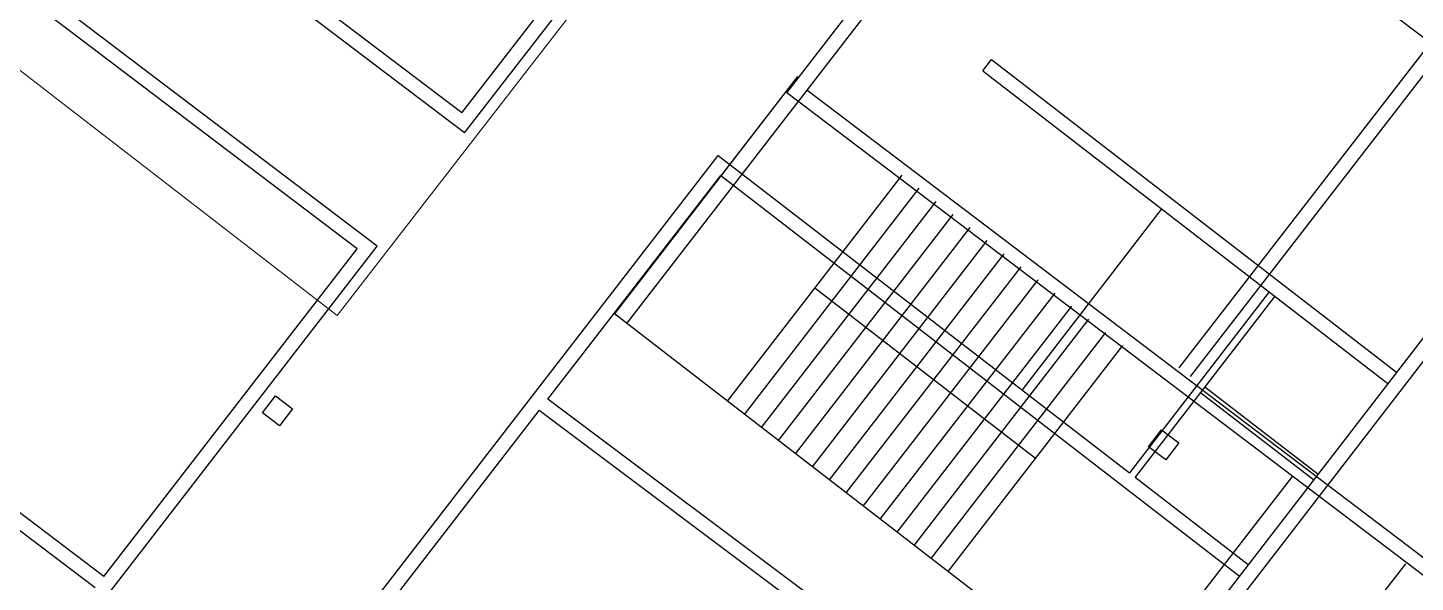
# Model space of a CAD drawing. Header units: metres. Extents: x 141303 to 146299, y 125960 to 127091.
# Drawn here: x 145340.23 to 145359.64, y 126091.74 to 126099.51 of the extents above; entities that cross this region are included whole.
import ezdxf

# ---------------------------------------------------------------- set-up
doc = ezdxf.new("R2010")
doc.units = ezdxf.units.M
doc.header["$MEASUREMENT"] = 0
for name, color, linetype, lineweight in [('ELEVATION', 7, 'Continuous', 20), ('new column', 4, 'Continuous', 25), ('NVMI_WALL', 7, 'Continuous', 30), ('STAIR', 93, 'Continuous', 25)]:
    doc.layers.add(name, color=color, linetype=linetype, lineweight=lineweight)

msp = doc.modelspace()

# ---------------------------------------------------------------- linework, layer by layer
at = {"layer": 'ELEVATION'}
for p in [(145356.15039, 126110.44699), (145337.13157, 126101.21754)]:
    msp.add_line(p, (145344.55945, 126095.48071), dxfattribs=at)
at = {"layer": 'new column'}
for p, q in [((145343.51237, 126094.11437), (145343.6943, 126094.3529)), ((145343.6943, 126094.3529), (145343.93284, 126094.17097)), ((145343.93284, 126094.17097), (145343.7509, 126093.93243)), ((145343.7509, 126093.93243), (145343.51237, 126094.11437)), ((145355.91277, 126093.64114), (145356.09471, 126093.87967)), ((145356.09471, 126093.87967), (145356.33324, 126093.69774)), ((145356.15131, 126093.4592), (145355.91277, 126093.64114)), ((145356.33324, 126093.69774), (145356.15131, 126093.4592))]:
    msp.add_line(p, q, dxfattribs=at)
at = {"layer": 'NVMI_WALL'}
for p, q in [((145350.84904, 126098.59367), (145359.18301, 126109.38426)), ((145348.61006, 126095.36752), (145359.21905, 126109.10373)), ((145346.34194, 126098.03457), (145336.06411, 126105.83128)), ((145346.30485, 126098.31374), (145336.18499, 126105.99062)), ((145344.83778, 126096.41422), (145334.7193, 126104.09006)), ((145345.11939, 126096.45164), (145334.84156, 126104.24835)), ((145364.79453, 126095.54574), (145354.67605, 126103.22158)), ((145346.30485, 126098.31374), (145349.31352, 126102.20927)), ((145346.34194, 126098.03457), (145349.47181, 126102.08702)), ((145364.25858, 126101.01165), (145348.0122, 126079.93302)), ((145364.41698, 126100.88956), (145345.41311, 126076.23324)), ((145341.17012, 126091.66544), (145330.89229, 126099.46216)), ((145341.29238, 126091.82373), (145331.1739, 126099.49957)), ((145356.34222, 126094.74503), (145359.97705, 126099.45129)), ((145356.50051, 126094.62278), (145360.1364, 126099.33041)), ((145353.59393, 126098.90335), (145353.71557, 126099.06211)), ((145353.71557, 126099.06211), (145359.38253, 126094.6853)), ((145353.59393, 126098.90335), (145359.26028, 126094.52701)), ((145348.43768, 126095.49968), (145351.00495, 126098.8237)), ((145348.43815, 126095.50029), (145351.00542, 126098.82432)), ((145361.12686, 126090.79696), (145350.84904, 126098.59367)), ((145351.00732, 126098.47142), (145351.00838, 126098.4728)), ((145361.24912, 126090.95525), (145351.13064, 126098.63109)), ((145343.67749, 126089.67677), (145349.89009, 126097.72067)), ((145349.89009, 126097.72067), (145355.64493, 126093.27599)), ((145347.50551, 126094.30598), (145349.92613, 126097.44013)), ((145349.92613, 126097.44013), (145357.18202, 126091.83613)), ((145356.0947, 126096.97191), (145354.14121, 126094.43737)), ((145337.97497, 126087.20126), (145345.11939, 126096.45164)), ((145341.29238, 126091.82373), (145344.83778, 126096.41422)), ((145357.59843, 126095.81052), (145355.64493, 126093.27599)), ((145357.67757, 126095.7494), (145355.72408, 126093.21486)), ((145355.48191, 126090.06013), (145348.43815, 126095.50029)), ((145359.50463, 126094.84371), (145359.50479, 126094.84358)), ((145356.63978, 126094.40293), (145358.22115, 126093.18157)), ((145356.70082, 126094.48213), (145358.28228, 126093.26072)), ((145352.46838, 126090.58868), (145347.50551, 126094.30598)), ((145343.95985, 126089.71516), (145347.38324, 126094.14768)), ((145352.18602, 126090.55029), (145347.38324, 126094.14768)), ((145355.48191, 126090.06013), (145357.92693, 126093.22587)), ((145355.72408, 126093.21486), (145357.30427, 126091.99442)), ((145355.52284, 126093.11758), (145355.52278, 126093.1175)), ((145357.67601, 126089.62907), (145359.50977, 126092.00338))]:
    msp.add_line(p, q, dxfattribs=at)
at = {"layer": 'STAIR'}
for p, q in [((145350.02102, 126094.27779), (145352.46604, 126097.44352)), ((145350.25845, 126094.09441), (145352.70347, 126097.26015)), ((145350.49588, 126093.91103), (145352.9409, 126097.07677)), ((145350.73331, 126093.72766), (145353.17833, 126096.89339)), ((145350.73331, 126093.72766), (145353.17833, 126096.89339)), ((145350.97074, 126093.54428), (145353.41576, 126096.71002)), ((145350.97074, 126093.54428), (145353.41576, 126096.71002)), ((145351.20817, 126093.3609), (145353.65319, 126096.52664)), ((145351.20817, 126093.3609), (145353.65319, 126096.52664)), ((145351.4456, 126093.17753), (145353.89062, 126096.34326)), ((145351.68303, 126092.99415), (145354.12805, 126096.15989)), ((145351.92046, 126092.81077), (145354.36548, 126095.97651)), ((145354.33012, 126093.47676), (145351.24353, 126095.86065)), ((145352.15789, 126092.6274), (145354.60291, 126095.79313)), ((145352.39532, 126092.44402), (145354.84034, 126095.60976)), ((145352.63275, 126092.26065), (145355.07777, 126095.42638)), ((145352.87018, 126092.07727), (145355.3152, 126095.24301)), ((145353.10761, 126091.89389), (145355.55263, 126095.05963))]:
    msp.add_line(p, q, dxfattribs=at)

doc.saveas('drawing.dxf')
